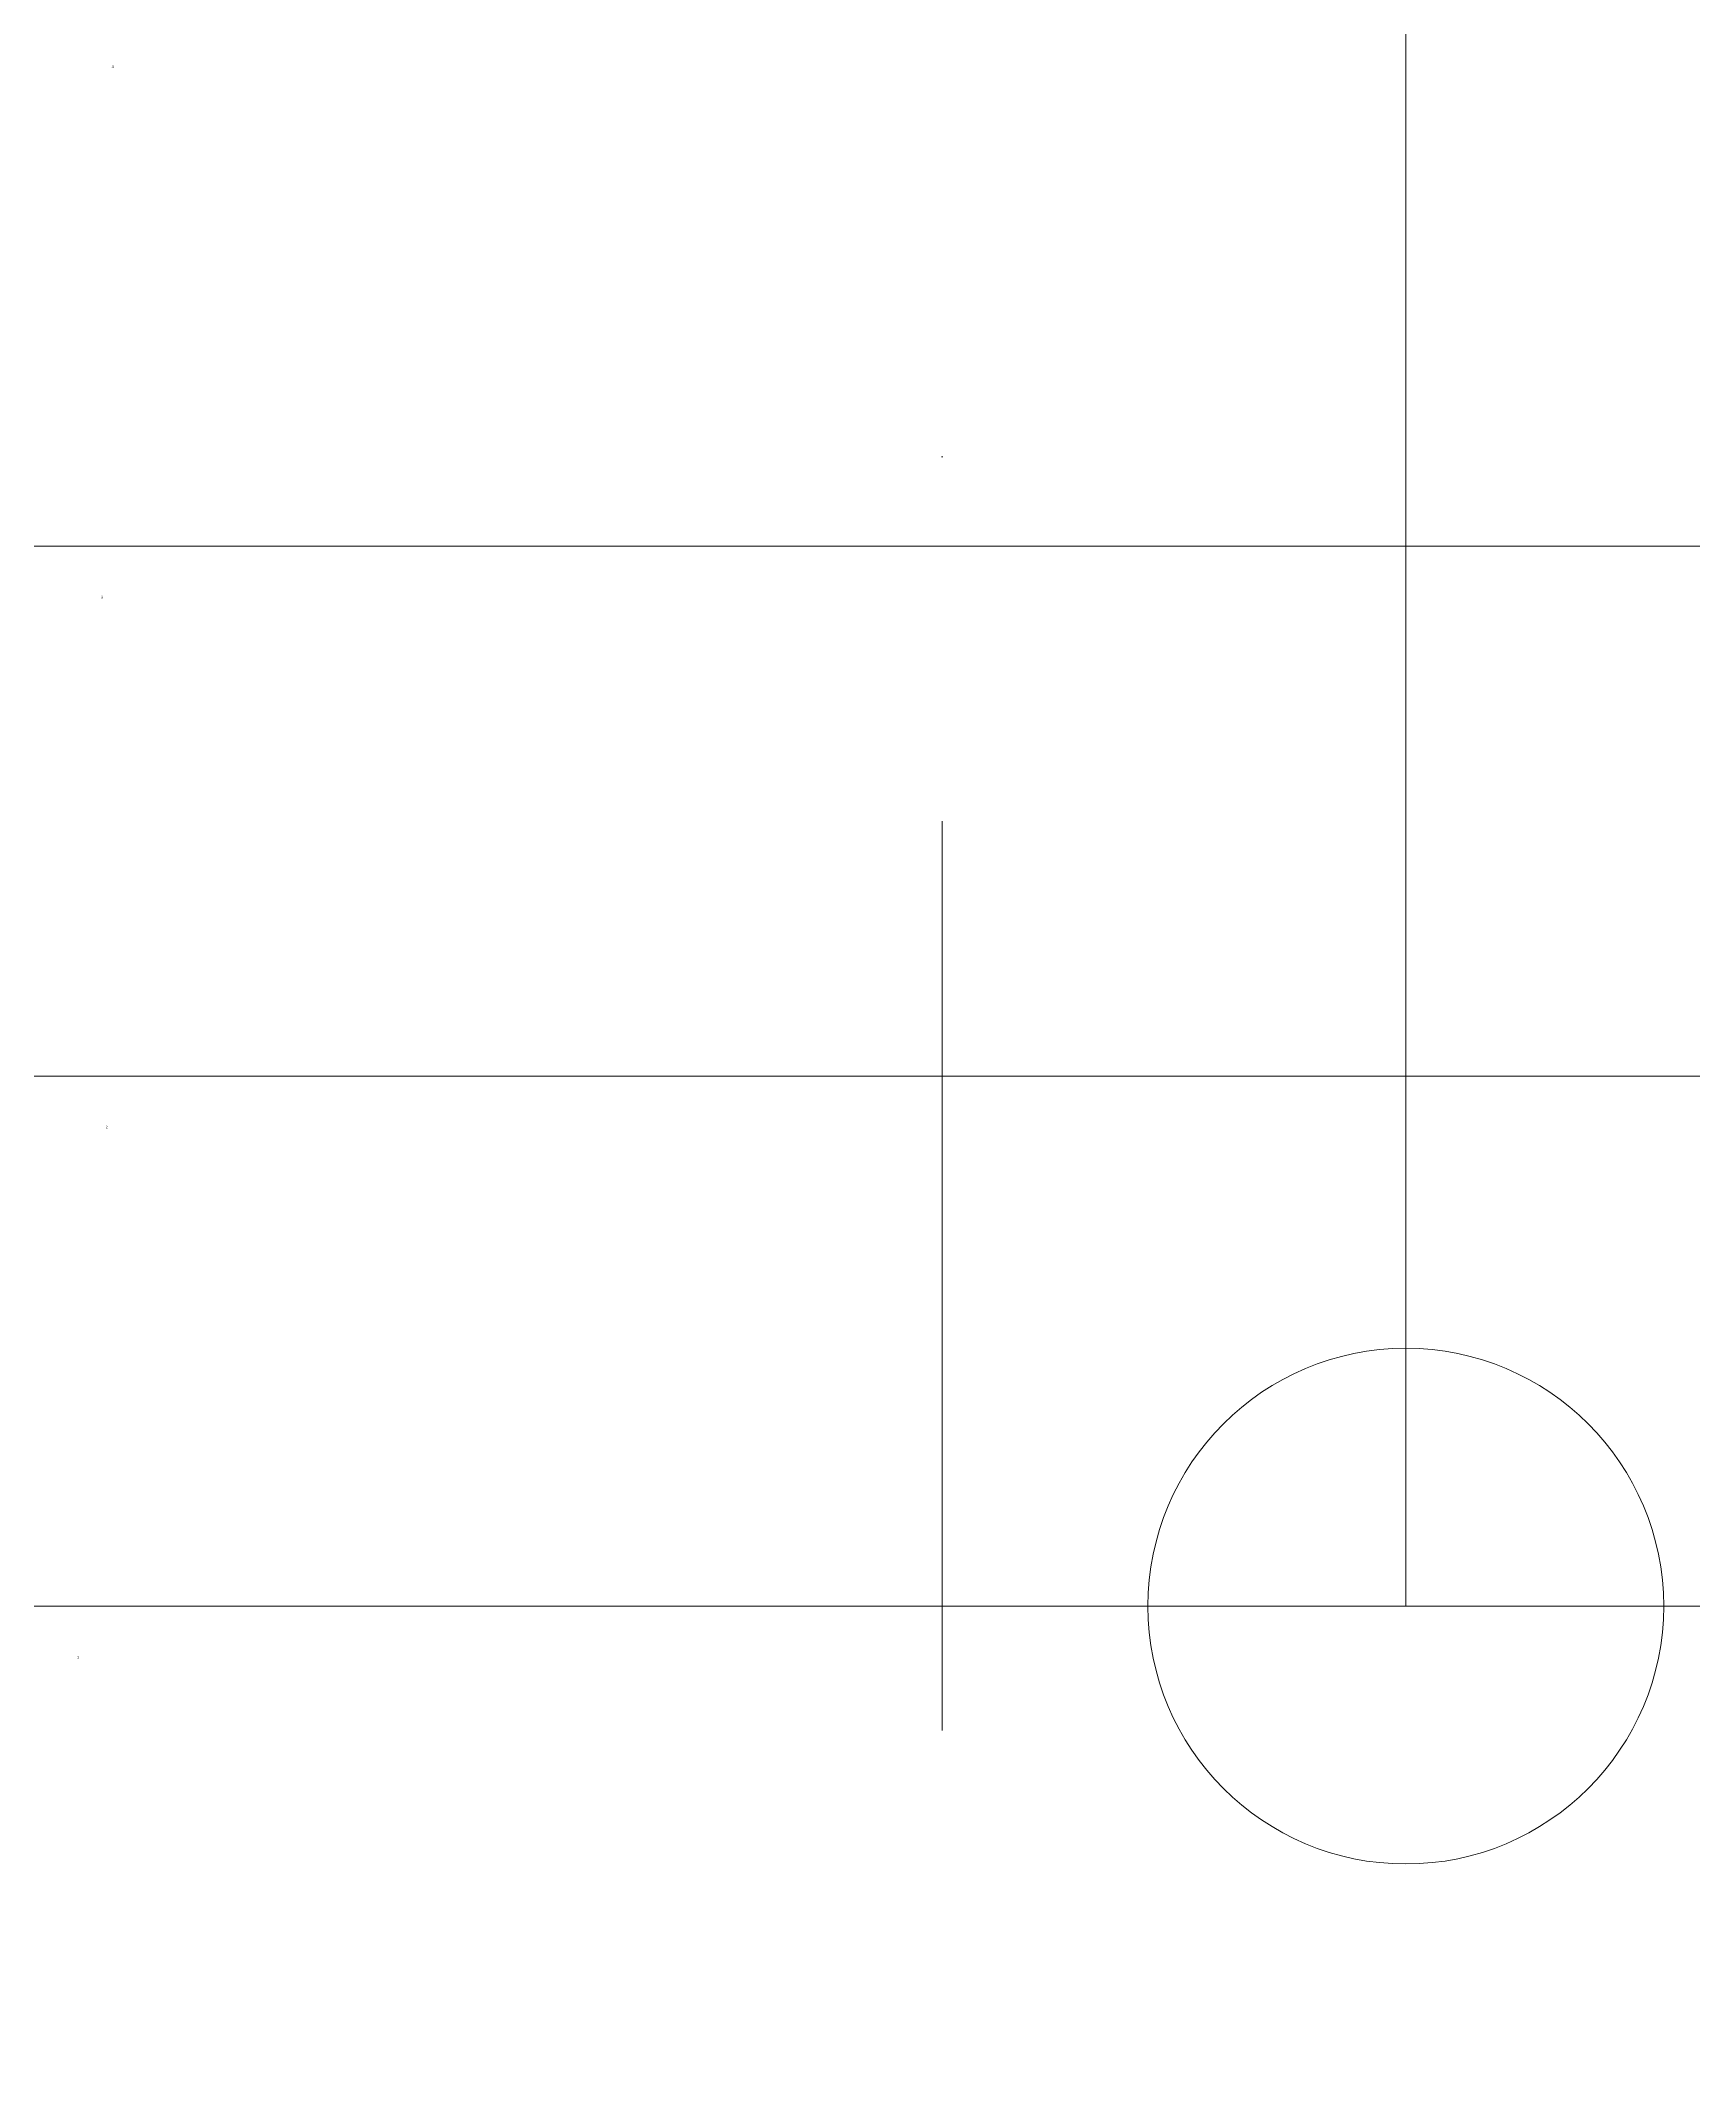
# Model space of a CAD drawing. Header units: millimetres. Extents: x -6000 to 13299, y -11438 to 14364.
# Drawn here: x 3671 to 4311, y -293 to 496 of the extents above; entities that cross this region are included whole.
import ezdxf

# ---------------------------------------------------------------- set-up
doc = ezdxf.new("R2010")
doc.units = ezdxf.units.MM
doc.header["$MEASUREMENT"] = 0
doc.linetypes.add('Dot & Dashed', pattern=[670.277762, 352.777767, -176.388884, 0, -141.111112])
doc.layers.add('Marker - Section', color=7, linetype='Continuous')
doc.layers.add('Marker - Section_Pen_No__85', color=7, linetype='Continuous', lineweight=20, true_color=0x80c2ff)
doc.layers.add('Structural - Combined_Pen_No__161', color=7, linetype='Continuous', lineweight=13, true_color=0x6a6a6a)

# ---------------------------------------------------------------- blocks, each defined once
blk = doc.blocks.new('Stair U-Shape 17')
at = {"layer": 'Structural - Combined_Pen_No__161', "linetype": 'Continuous'}
for p, q in [((0, 1200), (0, 0)), ((205.56, 1200), (205.56, 0)), ((411.11, 1200), (411.11, 0)), ((0, 600), (1027.78, 600))]:
    blk.add_line(p, q, dxfattribs=at)
for start, end in [(90, 270), (270, 90)]:
    blk.add_arc((0, 600), 100, start, end, dxfattribs=at)
at = {"layer": 'Structural - Combined_Pen_No__161'}
for tag, p in [('topJunctionType_001', (225.83, 1384.8)), ('topJunctionType_001', (431.39, 1384.8)), ('topJunctionType_001', (636.95, 1384.8)), ('topJunctionType_001', (842.5, 1384.8)), ('topJunctionType_001', (1048.06, 1384.8)), ('topJunctionType_001', (1253.61, 1384.8)), ('topJunctionType_001', (1459.17, 1384.8)), ('topJunctionType_001', (1664.72, 1384.8)), ('topJunctionType_001', (1870.28, 1384.8)), ('nStartNumbering_001', (-20.28, 1115.2)), ('nStartNumbering_001', (185.28, 1104.1)), ('nStartNumbering_001', (390.83, 1105.9)), ('nStartNumbering_001', (802.14, 1105.8)), ('nStartNumbering_001', (1007.5, 1105.2)), ('nStartNumbering_001', (1213.25, 1106.6)), ('nStartNumbering_001', (1418.61, 1105.7)), ('nStartNumbering_001', (1624.17, 1105.8)), ('nStartNumbering_001', (596.59, 1101.8))]:
    blk.add_attdef(tag, p, '', height=1, dxfattribs=at)
blk = doc.blocks.new('Cutting Plane_1_3', base_point=(4020.23, 10248.77))
at = {"layer": 'Marker - Section_Pen_No__85', "linetype": 'Dot & Dashed'}
blk.add_line((4020.23, 10248.77), (4020.23, -10092.33), dxfattribs=at)

msp = doc.modelspace()

# ---------------------------------------------------------------- block references
at = {"layer": 'Marker - Section', "color": 151, "lineweight": 20, "true_color": 0x80c2ff}
msp.add_blockref('Cutting Plane_1_3', (4020.2307, 10248.7749), dxfattribs=at)
at = {"layer": 'Structural - Combined_Pen_No__161', "linetype": 'Continuous'}
ref = msp.add_blockref('Stair U-Shape 17', (4800, -111.377), dxfattribs=dict(at, zscale=1000, rotation=90))
ref.add_attrib('nStartNumbering_001', '1', (3684.8, -131.6564), dxfattribs={"height": 1})
ref.add_attrib('nStartNumbering_001', '2', (3695.9, 73.8992), dxfattribs={"height": 1})
ref.add_attrib('nStartNumbering_001', '3', (3694.1, 279.4547), dxfattribs={"height": 1})
ref.add_attrib('nStartNumbering_001', '4', (3698.2, 485.2103), dxfattribs={"height": 1})

doc.saveas('drawing.dxf')
